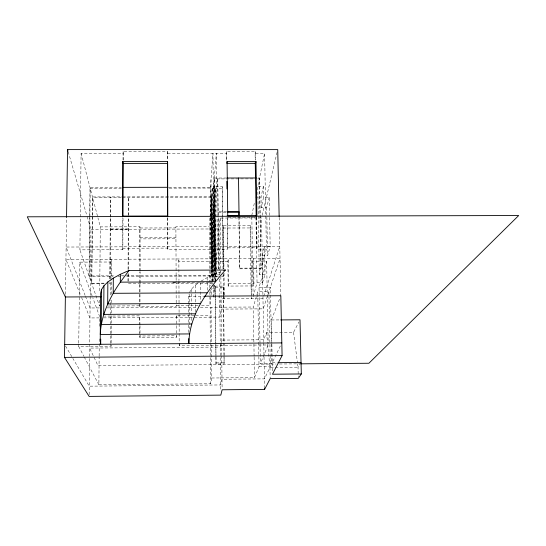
<?xml version="1.0" encoding="UTF-8"?>
<svg xmlns="http://www.w3.org/2000/svg" width="546" height="546" viewBox="0 0 546 546"><rect width="100%" height="100%" fill="white"/><g stroke="black" fill="none" stroke-linecap="round" stroke-linejoin="round"><path stroke-width="0.41" stroke-dasharray="2.73 2.05" d="M139.66 334.336L139.68 325.935M139.68 325.095L139.701 315.861L104.525 316.086M176.085 280.992L176.201 306.531L139.899 306.756L139.81 271.833M139.81 270.98L139.912 226.781L100.3 226.897L97.952 217.909M139.899 306.756L139.926 292.683M139.933 291.851L139.953 281.92M140.151 271.075L139.912 226.781M194.833 315.499L176.215 315.622L176.344 337.367L139.994 337.64L140.022 325.969M140.022 325.129L139.701 315.861M140.117 282.93L140.145 271.922M128.01 281.333L128.044 273.723M128.057 269.492L128.29 216.25M128.296 215.404L128.371 196.867M128.139 281.108L128.174 273.512M128.194 269.287L128.419 216.168M128.426 215.329L128.501 197.672M123.307 160.149L123.348 153.324L81.095 153.33L79.893 249.85L122.843 249.686L122.714 217.677M123.014 159.992L123.062 151.474L167.547 151.474L167.636 160.128M122.843 249.686L123.007 218.134M109.835 278.89L110.285 217.984M110.292 217.137L110.442 196.901M109.992 282.043L109.978 283.736L109.807 283.121M110.012 278.665L110.463 217.895M110.463 217.055L110.606 197.707M110.415 343.373L110.729 300.041M110.763 294.942L110.879 279.648M110.879 278.801L111.022 259.254L111.718 261.998L111.602 278.16M78.726 343.878L78.699 346.43L111.125 346.184L111.207 334.275M111.213 333.429L111.282 324.071M111.282 323.225L111.35 313.868M111.357 313.022L111.425 303.665M111.432 302.818L111.459 298.566M111.486 294.314L111.596 279.006M211.357 344.772L211.671 378.003L210.708 383.777L98.874 384.814L99.133 356.831M99.14 355.978L99.304 337.326M99.406 326.296L99.495 316.12L92.813 297.863M99.645 300.116L99.59 306.074L79.893 249.85M99.727 290.752L100.3 226.897M89.681 216.352L89.032 275.942L114.503 275.819M89.687 215.499L89.994 187.415L121.376 187.367M89.892 217.984L89.257 276.59L113.029 276.467M89.899 217.137L90.213 188.254L121.594 188.213M89.148 394.697L90.192 296.15M90.199 295.304L90.902 229.354L87.073 216.271M92.274 216.393L91.585 283.217L104.832 283.149M92.288 215.547L92.479 196.935L121.854 196.881M78.74 343.024L79.743 262.141L111.718 261.998M65.418 294.349L66.551 217.383M211.213 268.557L210.435 187.237L212.967 153.317L213.936 249.331L211.964 268.618M209.814 287.599L209.248 226.57L210.012 217.083M122.536 197.679L211.582 197.515L210.135 215.499L210.804 285.913M211.814 214.571L211.643 196.717L212.339 188.077L168.236 188.145M210.981 217.158L210.838 218.844L213.964 218.837L214.278 215.472M211.049 216.318L211.329 212.954L214.51 212.947L214.353 214.626M213.629 186.002L213.923 214.626L213.575 186.698L214.223 178.917L254.3 178.87M215.144 268.953L214.298 178.03L216.359 153.317L217.376 249.317L215.22 268.27L218.734 268.257L217.758 178.023M218.311 276.529L215.131 276.542L214.421 186.691L214.721 216.38M212.988 215.493L215.356 188.834L216.209 277.006L213.09 277.02L213.029 271.096M126.385 275.757L211.275 275.334L211.343 271.028M222.993 268.844L222.304 186.684L213.575 186.698M201.529 305.453L209.978 305.398L210.906 296.942L220.113 296.887M211.159 294.615L211.841 288.404M213.09 277.02L212.339 188.077M226.597 160.108L226.713 151.467L255.426 151.467L255.583 160.79M219.499 274.87L218.994 228.951L220.209 218.052L261.514 217.943L263.752 341.748M220.12 274.884L214.462 274.911L214.476 269.328M210.326 342.41L210.073 315.397L211.002 307.282L211.35 343.919M215.131 276.542L214.728 217.226M213.882 296.225L214.796 284.985M215.329 296.171L215.438 286.118L223.45 286.077L223.553 294.601M223.621 268.489L223.464 225.518L250.669 225.437L251.802 295.011M218.734 268.257L218.646 268.932L218.072 215.731M221.492 276.515L223.082 276.508L223.321 274.863M167.697 217.554L167.84 249.508L227.696 249.276L227.532 217.397L256.559 217.322L257.084 247.748L256.736 249.16L266.4 249.126L264.598 153.31L255.091 153.317L255.207 160.101M219.847 307.18L221.11 298.853L262.974 298.607L263.493 296.997M223.294 294.43L223.45 286.077M228.153 286.07L227.846 261.493L228.276 258.756L228.583 283.558L228.153 286.07L253.289 285.933L253.965 283.429L253.549 258.647L252.887 261.377L253.289 285.933M224.297 296.867L223.976 298.839L223.956 297.154M224.113 343.222L224.092 363.964L216.018 364.032L215.534 295.4M255.091 153.317L255.426 151.467M220.714 344.738L220.284 347.065L89.64 348.082L97.932 365.554L276.03 364.039M220.857 343.96L221.574 340.083L263.718 339.769L266.523 332.548L293.543 332.35L298.867 322.004M257.651 178.87L259.33 178.863L260.933 268.734L239.66 268.837L239.073 217.41M251.795 215.39L254.545 202.068M269.219 197.256L266.673 207.617L261.213 207.63L263.595 197.263L269.219 197.256L270.181 246.655L264.51 246.676L265.022 274.481L259.323 274.515L257.773 186.404L264.598 153.31M251.215 294.417L250.143 227.948L250.669 225.437M188.616 303.883L188.575 296.273L189.032 294.123M261.213 207.63L261.022 197.065L263.39 186.398L257.773 186.404M262.128 215.363L277.156 152.075M253.132 296.696L257.043 282.685L262.571 282.657L262.087 255.644L264.51 246.676M251.829 296.703L251.29 298.676L251.228 295.27M259.323 274.515L266.4 249.126M262.087 255.644L267.588 255.624L270.181 246.655M254.115 356.354L253.303 307.016L257.746 291.789L268.898 291.728L270.106 354.736M260.005 343.291L259.029 287.401L266.632 261.322L252.887 261.377M262.571 282.657L265.022 274.481M263.745 296.191L279.777 246.232L66.114 247.045L85.087 295.318M271.86 343.441L271.403 319.976L279.907 298.089M211.671 378.003L254.47 377.614L259.036 366.755L257.746 291.789M280.337 345.959L271.847 363.52L260.36 363.616L268.209 344.97L268.161 342.431M270.12 355.589L270.331 366.653L264.428 378.869L222.01 379.252L220.7 384.944L89.237 386.165L72.864 358.435M189.339 292.697L191.537 289.025L195.215 285.278L199.113 282.432M301.037 362.476L298.027 367.178L298.252 376.781M201.085 281.101L207.159 277.655L222.331 271.191M179.19 343.693L179.231 345.652L268.209 344.97M216.223 362.906L224.338 362.837M272.236 362.715L277.32 362.674M279.436 364.005L299.89 363.834M259.036 366.755L270.331 366.653M267.67 344.171L269.963 367.424L298.027 367.178L297.597 363.861M107.951 306.026L139.728 305.828M198.15 305.473L176.174 305.603L176.201 306.531M99.399 307.924L90.07 307.985L85.401 296.109M107.03 307.876L196.949 307.323M200.341 307.296L253.303 307.016M195.68 315.492L210.073 315.397M99.304 317.895L89.96 317.956L81.252 296.751M103.542 317.868L219.956 317.103L221.226 309.111L263.158 308.845L280.037 258.531L65.929 259.452L80.992 296.116M271.403 319.976L279.818 319.922M227.846 261.493L178.883 261.705L178.835 258.968L178.958 280.364M239.796 268.154L261.125 268.059L259.514 177.982L256.989 177.982M211.37 274.392L214.523 274.379M121.294 275.785L125.539 275.764M118.12 276.447L123.219 276.419M126.611 276.399L213.206 275.969M172.789 282.76L176.14 282.739M172.775 282.794L212.476 282.589M104.19 283.763L91.796 283.831L92.69 197.734L121.683 197.686M212.414 283.197L128.133 283.64L128.003 283.026M228.583 283.558L253.965 283.429M259.029 287.401L270.372 287.339L271.458 343.202M215.24 287.694L223.212 287.646M212.585 288.404L214.831 288.39M188.575 296.273L203.808 296.185M176.133 280.2L175.887 226.672L209.248 226.57M140.083 227.996L175.914 227.887L175.887 226.672M223.15 228.03L250.143 227.948M90.902 229.354L218.994 228.951M140.056 237.728L175.948 237.606L175.976 238.773L140.22 238.895M122.55 248.266L167.765 248.089M227.907 247.857L257.084 247.748M214.298 178.03L226.058 178.016M168.871 187.298L210.435 187.237M214.237 188.834L222.072 188.82M122.666 196.881L211.643 196.717M255.576 197.072L261.022 197.065M226.467 211.52L218.12 211.541L218.038 212.353L226.365 212.333M167.622 153.324L226.515 153.317M65.54 346.034L72.434 357.705M78.699 346.43L83.838 356.217M84.234 356.968L98.874 384.814M79.743 262.141L92.527 297.072M110.415 344.226L111.125 346.184M68.202 151.836L86.834 215.458M81.095 153.33L97.741 217.09M139.994 337.64L139.653 336.015L176.283 335.749L176.344 337.367M123.062 151.474L123.348 153.324M293.543 332.35L297.495 363.035M266.523 332.548L267.588 343.338M176.215 315.622L176.269 317.39M279.17 217.41L280.808 295.181M271.881 344.28L272.393 370.932M271.471 344.048L271.847 363.52M269.963 367.424L270.174 378.637M266.673 207.617L267.588 255.624M266.632 261.322L268.141 341.584M263.39 186.398L263.595 197.263M263.766 342.595L264.571 386.957M260.019 344.137L260.36 363.616M256.183 216.926L256.736 249.16M255.924 217.417L257.043 282.685M251.822 217.083L253.105 295.004M254.129 357.2L254.47 377.614M238.93 217.363L239.66 268.837M226.713 151.467L226.829 160.804M227.3 217.008L227.696 249.276M223.464 225.518L223.969 268.837M224.024 273.082L224.276 295.168M223.683 273.546L223.949 296.307M222.304 186.684L222.625 214.667M222.638 215.513L223.253 268.932M223.56 295.454L224.106 342.369M223.061 274.802L223.082 276.508M223.3 295.277L223.983 354.634M223.996 355.487L224.092 363.964M220.209 218.052L220.83 273.341M220.864 276.74L221.062 294.601M221.075 295.454L221.737 354.743M221.744 355.589L222.113 388.977M219.54 279.122L219.71 294.424M219.717 295.277L220.236 342.54M220.243 343.386L220.755 390.035M217.677 178.911L218.066 214.885M215.301 189.442L216.141 270.229M216.148 271.075L216.209 277.006M214.762 195.543L214.96 214.919M214.967 215.759L215.636 280.828M215.479 273.826L215.561 281.647M215.438 286.118L215.52 294.553M215.22 269.465L215.336 280.542M214.168 179.559L214.53 214.633M214.537 215.472L215.076 268.598M215.336 297.024L215.943 356.395M215.95 357.248L216.018 364.032M213.977 204.32L214.646 270.502M214.66 271.348L214.755 280.719M213.93 215.465L214.462 268.489M213.861 215.534L214.462 274.911M213.377 211.07L214.08 280.794M214.121 285.046L214.134 294.11M213.001 217.185L213.636 280.808M213.677 285.053L213.793 296.928M212.223 189.448L213.022 270.25M211.739 195.55L211.944 216.612M211.95 217.451L212.578 281.695M211.828 215.424L212.462 280.883M211.582 197.515L212.326 283.968M211.009 179.559L211.35 214.639M211.357 215.486L211.868 268.612M211.029 204.327L211.65 268.809M211.664 269.663L211.8 284.145M210.524 186.009L210.817 216.318M210.824 217.158L211.329 270.188M211.22 269.41L211.275 275.334M210.845 290.158L210.893 295.25M209.855 291.837L209.978 305.398M210.333 343.257L210.708 383.777M207.159 277.655L207.2 281.859M207.207 282.698L207.282 291.1M200.416 282.323L200.573 302.545M195.215 285.278L195.27 293.666M195.277 294.506L195.338 303.733M195.345 304.572L195.407 312.96M191.537 289.025L191.735 320.577M189.353 294.376L189.394 301.952M189.401 302.791L189.551 328.883M188.623 304.729L188.677 314.032M188.677 314.878L188.732 324.174M188.739 325.02L188.78 332.63M178.931 280.992L179.177 332.937M179.149 333.531L179.184 342.847M179.218 343.113L179.231 345.652M167.772 218.011L167.84 249.508M167.547 151.474L167.561 159.978M211.807 230.282L211.336 235.579L214.298 235.572L214.817 230.269L211.807 230.282M212.544 221.983L212.046 227.566L215.09 227.552L215.636 221.976L212.544 221.983M128.235 228.89L110.203 228.945L110.374 229.675L128.365 229.62L128.235 228.89"/><path stroke-width="0.82" d="M188.814 338.547L188.848 343.625C189.237 314.953 207.255 290.663 225.382 270.017L129.027 270.475L120.373 274.29L120.332 282.145C107.712 300.163 98.062 321.833 100.696 344.301L100.737 339.209M122.707 161.582L122.42 216.1L167.622 215.984L167.492 161.561L122.707 161.582L123 163.397L167.574 163.377L167.492 161.561M123.014 216.428L123.294 162.708M120.373 274.29L113.322 278.132L107.855 281.961L107.692 303.951L200.58 303.392M113.322 278.132L113.22 293.311L207.296 292.779M107.855 281.961L103.945 285.77L101.556 289.517L101.249 324.611L191.755 323.983M103.945 285.77L103.706 314.394L195.407 313.8M280.658 319.915L300.007 319.785L301.317 373.962L298.293 378.378L270.174 378.637L264.619 389.38L222.126 389.783L220.809 395.12L89.128 396.403L64.489 357.391L65.39 296.055M66.551 217.383L67.547 149.597L277.743 149.611L279.149 216.564M227.068 161.541L226.863 163.35L255.63 163.336L255.972 161.527L227.068 161.541L227.743 215.827L256.907 215.752L255.972 161.527M238.902 215.677L238.991 211.493L227.3 211.52M101.556 289.517L100.628 293.195L100.259 334.582L189.585 333.927M280.828 296.034L282.084 355.617L272.461 374.215L301.317 373.962M129.027 270.475L120.332 282.145L215.561 281.647M223.86 270.604L225.382 270.017M64.489 357.391L282.084 355.617M278.167 362.667L301.037 362.476M300.744 363.827L368.912 363.247L518.7 215.527L27.3 216.803L65.377 296.983L101.112 296.778M64.674 344.574L281.811 342.908M204.654 296.185L280.821 295.741M226.89 178.016L256.149 177.982M123.068 187.367L168.025 187.298M227.197 212.326L238.855 212.298M227.143 215.458L239.046 215.424M67.547 149.597L67.984 151.092M264.585 387.762L264.619 389.38M255.603 161.636L255.63 163.336M255.248 162.647L256.17 216.08M238.506 178.003L239.046 215.718M226.856 181.34L226.952 188.984M167.642 162.688L167.765 216.312"/></g></svg>
